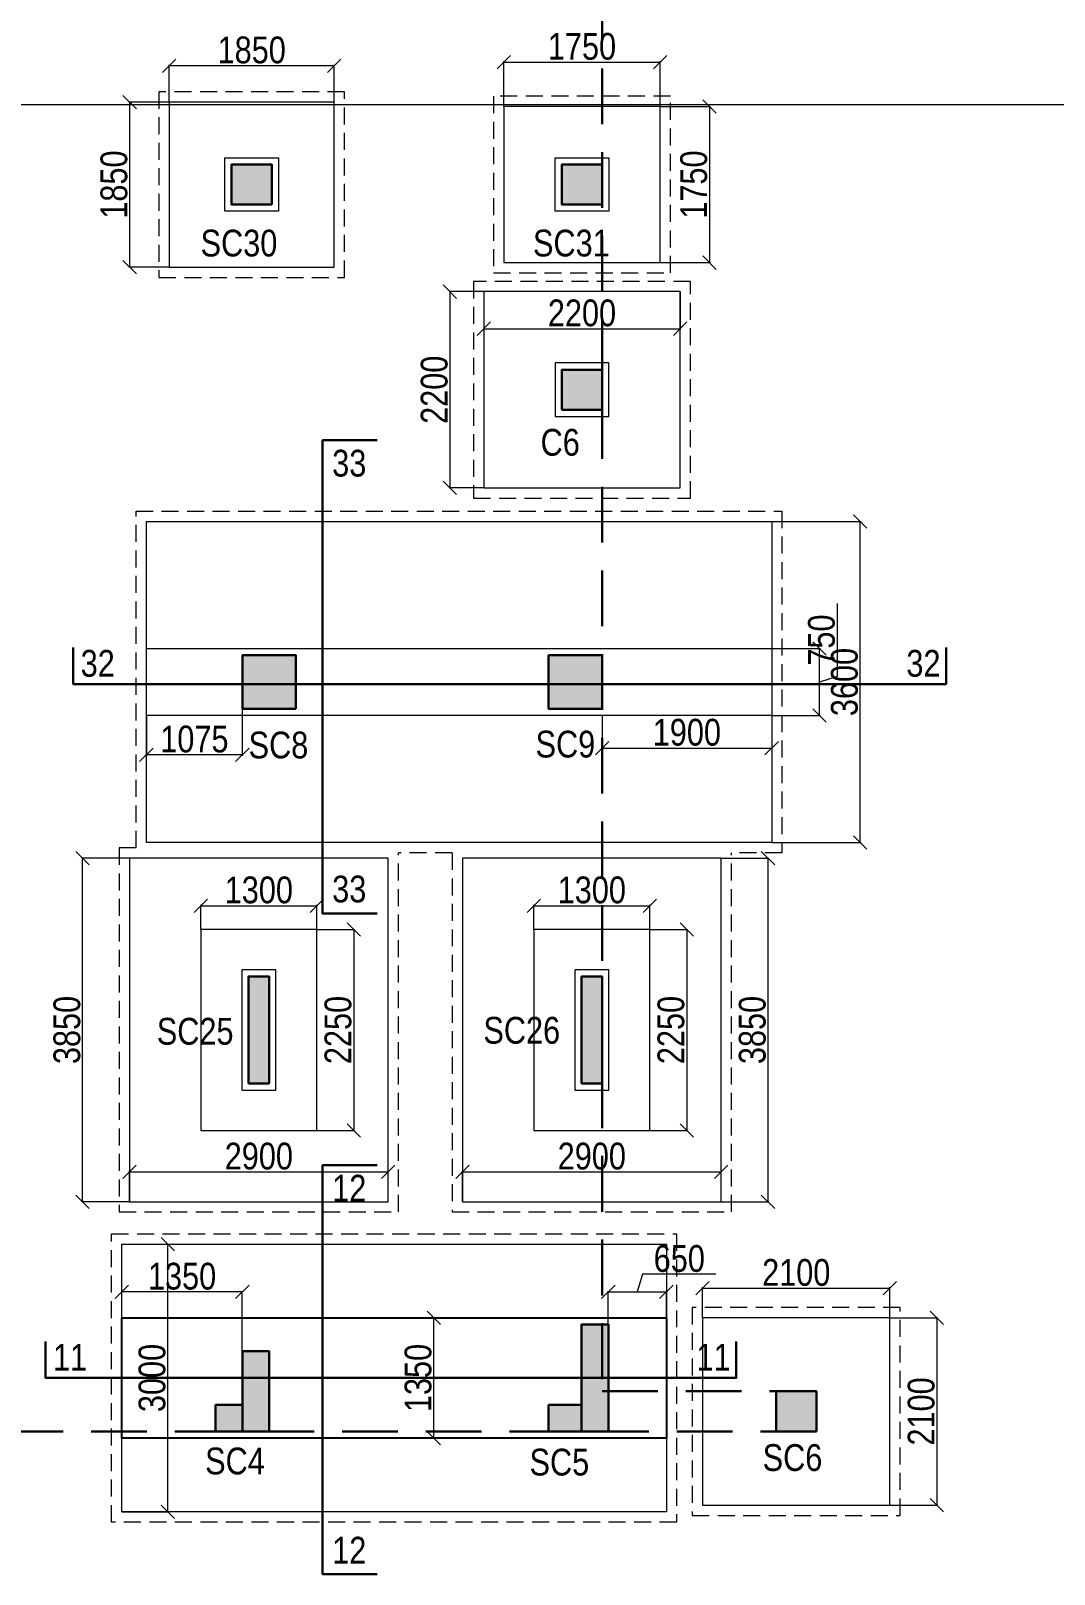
# Model space of a CAD drawing. Header units: millimetres. Extents: x 1112055 to 3390982, y -148532 to 766891.
# Drawn here: x 2887620 to 2899083, y 288919 to 306215 of the extents above; entities that cross this region are included whole.
import ezdxf

# ---------------------------------------------------------------- set-up
doc = ezdxf.new("R2010")
doc.units = ezdxf.units.MM
doc.header["$PDMODE"] = 35
doc.header["$PDSIZE"] = -25
doc.linetypes.add('DASHED2', pattern=[0.375, 0.25, -0.125])
doc.linetypes.add('Hidden', pattern=[9.525, 6.35, -3.175])
for name, color, linetype, lineweight in [('B COL. NO.', 3, 'Continuous', 20), ('B FINAL COLUMN', 1, 'Continuous', 30), ('B FOOTING', 49, 'Continuous', 20), ('B FOOTING DIM', 234, 'Continuous', 9), ('B P.C.C', 251, 'Continuous', 0)]:
    doc.layers.add(name, color=color, linetype=linetype, lineweight=lineweight)
doc.layers.add('B Pedestal', color=7, linetype='Continuous', lineweight=9, true_color=0x5c8948)
doc.layers.add('B-COL HT', color=7, linetype='Continuous', lineweight=0, true_color=0x4e4f45)
doc.styles.add('SWINC', font='swissc.ttf')
doc.dimstyles.new('BHOOMI', dxfattribs={"dimtxt": 230, "dimasz": 150, "dimexe": 10, "dimexo": 0, "dimgap": 25, "dimtad": 1, "dimdec": 0, "dimzin": 0, "dimdsep": 46, "dimtxsty": 'SWINC', "dimblk": 'OBLIQUE', "dimcen": 0.09, "dimclrd": 250, "dimclre": 250, "dimclrt": 256, "dimaunit": 1, "dimadec": 3, "dimazin": 0, "dimtfac": 1, "dimtdec": 0, "dimtofl": 0, "dimtmove": 1, "dimatfit": 3, "dimfxl": 100, "dimtolj": 1, "dimtzin": 0, "dimlwd": 9, "dimlwe": 5, "dimarcsym": 0})

# ---------------------------------------------------------------- blocks, each defined once
blk = doc.blocks.new('_Oblique')
at = {"color": 0, "linetype": 'ByBlock', "lineweight": -2}
blk.add_line((-0.5, -0.5), (0.5, 0.5), dxfattribs=at)
blk = doc.blocks.new('*D4883')
at = {"layer": 'B FOOTING DIM', "color": 250, "lineweight": 5, "ltscale": 0.5, "transparency": 16777216}
for p, q in [((2868419, 305388), (2914813, 305388)), ((2914803, 305388), (2914803, 304538)), ((2914345, 304538), (2914813, 304538))]:
    blk.add_line(p, q, dxfattribs=at)
at = {"layer": 'Defpoints', "color": 0, "transparency": 16777216}
for p in [(2868419, 305388), (2914345, 304538), (2914803, 304538)]:
    blk.add_point(p, dxfattribs=at)
at = {"layer": 'B FOOTING DIM', "color": 250, "lineweight": 5, "transparency": 16777216, "xscale": 150, "yscale": 150, "zscale": 150}
for p, rotation in [((2914803, 305388), 90), ((2914803, 304538), 270)]:
    blk.add_blockref('_Oblique', p, dxfattribs=dict(at, rotation=rotation))
at = {"layer": 'B FOOTING DIM', "transparency": 16777216, "insert": (2914628, 304963), "char_height": 300, "attachment_point": 5, "rotation": 90, "style": 'SWINC'}
blk.add_mtext('\\A1;850', dxfattribs=at)
blk = doc.blocks.new('*D4906')
at = {"layer": 'B FOOTING DIM', "color": 250, "lineweight": 5, "ltscale": 0.5, "transparency": 16777216}
for p, q in [((2892263, 291792), (2892124, 291792)), ((2892134, 290442), (2892134, 291792)), ((2892263, 290442), (2892124, 290442))]:
    blk.add_line(p, q, dxfattribs=at)
at = {"layer": 'Defpoints', "color": 0, "transparency": 16777216}
for p in [(2892134, 291792), (2892263, 291792), (2892263, 290442)]:
    blk.add_point(p, dxfattribs=at)
at = {"layer": 'B FOOTING DIM', "color": 250, "lineweight": 5, "transparency": 16777216, "xscale": 150, "yscale": 150, "zscale": 150}
for p, rotation in [((2892134, 291792), 90), ((2892134, 290442), 270)]:
    blk.add_blockref('_Oblique', p, dxfattribs=dict(at, rotation=rotation))
at = {"layer": 'B FOOTING DIM', "transparency": 16777216, "insert": (2891959, 291117), "char_height": 300, "attachment_point": 5, "rotation": 90, "style": 'SWINC'}
blk.add_mtext('\\A1;1350', dxfattribs=at)
blk = doc.blocks.new('*D4907')
at = {"layer": 'B FOOTING DIM', "color": 250, "lineweight": 5, "ltscale": 0.5, "transparency": 16777216}
for p, q in [((2888639, 292617), (2889164, 292617)), ((2889154, 289617), (2889154, 292617)), ((2888639, 289617), (2889164, 289617))]:
    blk.add_line(p, q, dxfattribs=at)
at = {"layer": 'Defpoints', "color": 0, "transparency": 16777216}
for p in [(2888639, 292617), (2889154, 292617), (2888639, 289617)]:
    blk.add_point(p, dxfattribs=at)
at = {"layer": 'B FOOTING DIM', "color": 250, "lineweight": 5, "transparency": 16777216, "xscale": 150, "yscale": 150, "zscale": 150}
for p, rotation in [((2889154, 292617), 90), ((2889154, 289617), 270)]:
    blk.add_blockref('_Oblique', p, dxfattribs=dict(at, rotation=rotation))
at = {"layer": 'B FOOTING DIM', "transparency": 16777216, "insert": (2888979, 291117), "char_height": 300, "attachment_point": 5, "rotation": 90, "style": 'SWINC'}
blk.add_mtext('\\A1;3000', dxfattribs=at)
blk = doc.blocks.new('*D4908')
at = {"layer": 'B FOOTING DIM', "color": 250, "lineweight": 5, "ltscale": 0.5, "transparency": 16777216}
for p, q in [((2888639, 291417), (2888639, 292091)), ((2889989, 292081), (2888639, 292081)), ((2889989, 291417), (2889989, 292091))]:
    blk.add_line(p, q, dxfattribs=at)
at = {"layer": 'Defpoints', "color": 0, "transparency": 16777216}
for p in [(2888639, 292081), (2888639, 291417), (2889989, 291417)]:
    blk.add_point(p, dxfattribs=at)
at = {"layer": 'B FOOTING DIM', "color": 250, "lineweight": 5, "transparency": 16777216, "xscale": 150, "yscale": 150, "zscale": 150, "rotation": 180}
blk.add_blockref('_Oblique', (2888639, 292081), dxfattribs=at)
at = {"layer": 'B FOOTING DIM', "color": 250, "lineweight": 5, "transparency": 16777216, "xscale": 150, "yscale": 150, "zscale": 150}
blk.add_blockref('_Oblique', (2889989, 292081), dxfattribs=at)
at = {"layer": 'B FOOTING DIM', "transparency": 16777216, "insert": (2889314, 292256), "char_height": 300, "attachment_point": 5, "style": 'SWINC'}
blk.add_mtext('\\A1;1350', dxfattribs=at)
blk = doc.blocks.new('*D4909')
at = {"layer": 'B FOOTING DIM', "color": 250, "lineweight": 5, "ltscale": 0.5, "transparency": 16777216}
for p, q in [((2894473, 292279), (2894414, 292081)), ((2895295, 292279), (2894473, 292279)), ((2894089, 291717), (2894089, 292091)), ((2894089, 292081), (2894739, 292081)), ((2894739, 291717), (2894739, 292091))]:
    blk.add_line(p, q, dxfattribs=at)
at = {"layer": 'Defpoints', "color": 0, "transparency": 16777216}
for p in [(2894739, 292081), (2894089, 291717), (2894739, 291717)]:
    blk.add_point(p, dxfattribs=at)
at = {"layer": 'B FOOTING DIM', "color": 250, "lineweight": 5, "transparency": 16777216, "xscale": 150, "yscale": 150, "zscale": 150, "rotation": 180}
blk.add_blockref('_Oblique', (2894089, 292081), dxfattribs=at)
at = {"layer": 'B FOOTING DIM', "color": 250, "lineweight": 5, "transparency": 16777216, "xscale": 150, "yscale": 150, "zscale": 150}
blk.add_blockref('_Oblique', (2894739, 292081), dxfattribs=at)
at = {"layer": 'B FOOTING DIM', "transparency": 16777216, "insert": (2894884, 292454), "char_height": 300, "attachment_point": 5, "style": 'SWINC'}
blk.add_mtext('\\A1;650', dxfattribs=at)
blk = doc.blocks.new('*D4910')
at = {"layer": 'B FOOTING DIM', "color": 250, "lineweight": 5, "ltscale": 0.5, "transparency": 16777216}
for p, q in [((2895144, 291792), (2895144, 292133)), ((2897244, 291792), (2897244, 292133)), ((2895144, 292123), (2897244, 292123))]:
    blk.add_line(p, q, dxfattribs=at)
at = {"layer": 'Defpoints', "color": 0, "transparency": 16777216}
for p in [(2897244, 292123), (2895144, 291792), (2897244, 291792)]:
    blk.add_point(p, dxfattribs=at)
at = {"layer": 'B FOOTING DIM', "color": 250, "lineweight": 5, "transparency": 16777216, "xscale": 150, "yscale": 150, "zscale": 150, "rotation": 180}
blk.add_blockref('_Oblique', (2895144, 292123), dxfattribs=at)
at = {"layer": 'B FOOTING DIM', "color": 250, "lineweight": 5, "transparency": 16777216, "xscale": 150, "yscale": 150, "zscale": 150}
blk.add_blockref('_Oblique', (2897244, 292123), dxfattribs=at)
at = {"layer": 'B FOOTING DIM', "transparency": 16777216, "insert": (2896194, 292298), "char_height": 300, "attachment_point": 5, "style": 'SWINC'}
blk.add_mtext('\\A1;2100', dxfattribs=at)
blk = doc.blocks.new('*D4911')
at = {"layer": 'B FOOTING DIM', "color": 250, "lineweight": 5, "ltscale": 0.5, "transparency": 16777216}
for p, q in [((2897244, 291792), (2897780, 291792)), ((2897770, 291792), (2897770, 289692)), ((2897244, 289692), (2897780, 289692))]:
    blk.add_line(p, q, dxfattribs=at)
at = {"layer": 'Defpoints', "color": 0, "transparency": 16777216}
for p in [(2897244, 291792), (2897244, 289692), (2897770, 289692)]:
    blk.add_point(p, dxfattribs=at)
at = {"layer": 'B FOOTING DIM', "color": 250, "lineweight": 5, "transparency": 16777216, "xscale": 150, "yscale": 150, "zscale": 150}
for p, rotation in [((2897770, 291792), 90), ((2897770, 289692), 270)]:
    blk.add_blockref('_Oblique', p, dxfattribs=dict(at, rotation=rotation))
at = {"layer": 'B FOOTING DIM', "transparency": 16777216, "insert": (2897595, 290742), "char_height": 300, "attachment_point": 5, "rotation": 90, "style": 'SWINC'}
blk.add_mtext('\\A1;2100', dxfattribs=at)
blk = doc.blocks.new('*D5206')
at = {"layer": 'B FOOTING DIM', "color": 250, "lineweight": 5, "ltscale": 0.5, "transparency": 16777216}
for p, q in [((2892694, 303292), (2892305, 303292)), ((2892315, 303292), (2892315, 301092)), ((2892694, 301092), (2892305, 301092))]:
    blk.add_line(p, q, dxfattribs=at)
at = {"layer": 'Defpoints', "color": 0, "transparency": 16777216}
for p in [(2892694, 303292), (2892315, 301092), (2892694, 301092)]:
    blk.add_point(p, dxfattribs=at)
at = {"layer": 'B FOOTING DIM', "color": 250, "lineweight": 5, "transparency": 16777216, "xscale": 150, "yscale": 150, "zscale": 150}
for p, rotation in [((2892315, 303292), 90), ((2892315, 301092), 270)]:
    blk.add_blockref('_Oblique', p, dxfattribs=dict(at, rotation=rotation))
at = {"layer": 'B FOOTING DIM', "transparency": 16777216, "insert": (2892140, 302192), "char_height": 300, "attachment_point": 5, "rotation": 90, "style": 'SWINC'}
blk.add_mtext('\\A1;2200', dxfattribs=at)
blk = doc.blocks.new('*D5207')
at = {"layer": 'B FOOTING DIM', "color": 250, "lineweight": 5, "ltscale": 0.5, "transparency": 16777216}
for p, q in [((2892694, 303292), (2892694, 302867)), ((2894894, 303292), (2894894, 302867)), ((2892694, 302877), (2894894, 302877))]:
    blk.add_line(p, q, dxfattribs=at)
at = {"layer": 'Defpoints', "color": 0, "transparency": 16777216}
for p in [(2892694, 303292), (2894894, 303292), (2894894, 302877)]:
    blk.add_point(p, dxfattribs=at)
at = {"layer": 'B FOOTING DIM', "color": 250, "lineweight": 5, "transparency": 16777216, "xscale": 150, "yscale": 150, "zscale": 150, "rotation": 180}
blk.add_blockref('_Oblique', (2892694, 302877), dxfattribs=at)
at = {"layer": 'B FOOTING DIM', "color": 250, "lineweight": 5, "transparency": 16777216, "xscale": 150, "yscale": 150, "zscale": 150}
blk.add_blockref('_Oblique', (2894894, 302877), dxfattribs=at)
at = {"layer": 'B FOOTING DIM', "transparency": 16777216, "insert": (2893794, 303052), "char_height": 300, "attachment_point": 5, "style": 'SWINC'}
blk.add_mtext('\\A1;2200', dxfattribs=at)
blk = doc.blocks.new('*D5219')
at = {"layer": 'B FOOTING DIM', "color": 250, "lineweight": 5, "ltscale": 0.5, "transparency": 16777216}
for p, q in [((2896653, 299798), (2896653, 298977)), ((2895919, 299292), (2896465, 299292)), ((2896455, 298542), (2896455, 299292)), ((2896653, 298977), (2896455, 298917)), ((2895919, 298542), (2896465, 298542))]:
    blk.add_line(p, q, dxfattribs=at)
at = {"layer": 'Defpoints', "color": 0, "transparency": 16777216}
for p in [(2895919, 299292), (2896455, 299292), (2895919, 298542)]:
    blk.add_point(p, dxfattribs=at)
at = {"layer": 'B FOOTING DIM', "color": 250, "lineweight": 5, "transparency": 16777216, "xscale": 150, "yscale": 150, "zscale": 150}
for p, rotation in [((2896455, 299292), 90), ((2896455, 298542), 270)]:
    blk.add_blockref('_Oblique', p, dxfattribs=dict(at, rotation=rotation))
at = {"layer": 'B FOOTING DIM', "transparency": 16777216, "insert": (2896478, 299387), "char_height": 300, "attachment_point": 5, "rotation": 90, "style": 'SWINC'}
blk.add_mtext('\\A1;750', dxfattribs=at)
blk = doc.blocks.new('*D5220')
at = {"layer": 'B FOOTING DIM', "color": 250, "lineweight": 5, "ltscale": 0.5, "transparency": 16777216}
for p, q in [((2895919, 300717), (2896920, 300717)), ((2896910, 297117), (2896910, 300717)), ((2895919, 297117), (2896920, 297117))]:
    blk.add_line(p, q, dxfattribs=at)
at = {"layer": 'Defpoints', "color": 0, "transparency": 16777216}
for p in [(2895919, 300717), (2896910, 300717), (2895919, 297117)]:
    blk.add_point(p, dxfattribs=at)
at = {"layer": 'B FOOTING DIM', "color": 250, "lineweight": 5, "transparency": 16777216, "xscale": 150, "yscale": 150, "zscale": 150}
for p, rotation in [((2896910, 300717), 90), ((2896910, 297117), 270)]:
    blk.add_blockref('_Oblique', p, dxfattribs=dict(at, rotation=rotation))
at = {"layer": 'B FOOTING DIM', "transparency": 16777216, "insert": (2896735, 298917), "char_height": 300, "attachment_point": 5, "rotation": 90, "style": 'SWINC'}
blk.add_mtext('\\A1;3600', dxfattribs=at)
blk = doc.blocks.new('*D5221')
at = {"layer": 'B FOOTING DIM', "color": 250, "lineweight": 5, "ltscale": 0.5, "transparency": 16777216}
for p, q in [((2894019, 298542), (2894019, 298167)), ((2895919, 298542), (2895919, 298167)), ((2894019, 298177), (2895919, 298177))]:
    blk.add_line(p, q, dxfattribs=at)
at = {"layer": 'Defpoints', "color": 0, "transparency": 16777216}
for p in [(2894019, 298542), (2895919, 298542), (2895919, 298177)]:
    blk.add_point(p, dxfattribs=at)
at = {"layer": 'B FOOTING DIM', "color": 250, "lineweight": 5, "transparency": 16777216, "xscale": 150, "yscale": 150, "zscale": 150, "rotation": 180}
blk.add_blockref('_Oblique', (2894019, 298177), dxfattribs=at)
at = {"layer": 'B FOOTING DIM', "color": 250, "lineweight": 5, "transparency": 16777216, "xscale": 150, "yscale": 150, "zscale": 150}
blk.add_blockref('_Oblique', (2895919, 298177), dxfattribs=at)
at = {"layer": 'B FOOTING DIM', "transparency": 16777216, "insert": (2894969, 298352), "char_height": 300, "attachment_point": 5, "style": 'SWINC'}
blk.add_mtext('\\A1;1900', dxfattribs=at)
blk = doc.blocks.new('*D5222')
at = {"layer": 'B FOOTING DIM', "color": 250, "lineweight": 5, "ltscale": 0.5, "transparency": 16777216}
for p, q in [((2888914, 298542), (2888914, 298091)), ((2889989, 298617), (2889989, 298091)), ((2889989, 298101), (2888914, 298101))]:
    blk.add_line(p, q, dxfattribs=at)
at = {"layer": 'Defpoints', "color": 0, "transparency": 16777216}
for p in [(2888914, 298542), (2889989, 298617), (2888914, 298101)]:
    blk.add_point(p, dxfattribs=at)
at = {"layer": 'B FOOTING DIM', "color": 250, "lineweight": 5, "transparency": 16777216, "xscale": 150, "yscale": 150, "zscale": 150, "rotation": 180}
blk.add_blockref('_Oblique', (2888914, 298101), dxfattribs=at)
at = {"layer": 'B FOOTING DIM', "color": 250, "lineweight": 5, "transparency": 16777216, "xscale": 150, "yscale": 150, "zscale": 150}
blk.add_blockref('_Oblique', (2889989, 298101), dxfattribs=at)
at = {"layer": 'B FOOTING DIM', "transparency": 16777216, "insert": (2889452, 298276), "char_height": 300, "attachment_point": 5, "style": 'SWINC'}
blk.add_mtext('\\A1;1075', dxfattribs=at)
blk = doc.blocks.new('*D4715')
at = {"layer": 'B FOOTING DIM', "color": 250, "lineweight": 5, "ltscale": 0.5, "transparency": 16777216}
for p, q in [((2888724, 296942), (2888190, 296942)), ((2888200, 293092), (2888200, 296942)), ((2888724, 293092), (2888190, 293092))]:
    blk.add_line(p, q, dxfattribs=at)
at = {"layer": 'Defpoints', "color": 0, "transparency": 16777216}
for p in [(2888200, 296942), (2888724, 296942), (2888724, 293092)]:
    blk.add_point(p, dxfattribs=at)
at = {"layer": 'B FOOTING DIM', "color": 250, "lineweight": 5, "transparency": 16777216, "xscale": 150, "yscale": 150, "zscale": 150}
for p, rotation in [((2888200, 296942), 90), ((2888200, 293092), 270)]:
    blk.add_blockref('_Oblique', p, dxfattribs=dict(at, rotation=rotation))
at = {"layer": 'B FOOTING DIM', "transparency": 16777216, "insert": (2888025, 295017), "char_height": 300, "attachment_point": 5, "rotation": 90, "style": 'SWINC'}
blk.add_mtext('\\A1;3850', dxfattribs=at)
blk = doc.blocks.new('*D4716')
at = {"layer": 'B FOOTING DIM', "color": 250, "lineweight": 5, "ltscale": 0.5, "transparency": 16777216}
for p, q in [((2888724, 293092), (2888724, 293437)), ((2888724, 293427), (2891624, 293427)), ((2891624, 293092), (2891624, 293437))]:
    blk.add_line(p, q, dxfattribs=at)
at = {"layer": 'Defpoints', "color": 0, "transparency": 16777216}
for p in [(2891624, 293427), (2888724, 293092), (2891624, 293092)]:
    blk.add_point(p, dxfattribs=at)
at = {"layer": 'B FOOTING DIM', "color": 250, "lineweight": 5, "transparency": 16777216, "xscale": 150, "yscale": 150, "zscale": 150, "rotation": 180}
blk.add_blockref('_Oblique', (2888724, 293427), dxfattribs=at)
at = {"layer": 'B FOOTING DIM', "color": 250, "lineweight": 5, "transparency": 16777216, "xscale": 150, "yscale": 150, "zscale": 150}
blk.add_blockref('_Oblique', (2891624, 293427), dxfattribs=at)
at = {"layer": 'B FOOTING DIM', "transparency": 16777216, "insert": (2890174, 293602), "char_height": 300, "attachment_point": 5, "style": 'SWINC'}
blk.add_mtext('\\A1;2900', dxfattribs=at)
blk = doc.blocks.new('*D4717')
at = {"layer": 'B FOOTING DIM', "color": 250, "lineweight": 5, "ltscale": 0.5, "transparency": 16777216}
for p, q in [((2895354, 296942), (2895888, 296942)), ((2895878, 293092), (2895878, 296942)), ((2895354, 293092), (2895888, 293092))]:
    blk.add_line(p, q, dxfattribs=at)
at = {"layer": 'Defpoints', "color": 0, "transparency": 16777216}
for p in [(2895354, 296942), (2895878, 296942), (2895354, 293092)]:
    blk.add_point(p, dxfattribs=at)
at = {"layer": 'B FOOTING DIM', "color": 250, "lineweight": 5, "transparency": 16777216, "xscale": 150, "yscale": 150, "zscale": 150}
for p, rotation in [((2895878, 296942), 90), ((2895878, 293092), 270)]:
    blk.add_blockref('_Oblique', p, dxfattribs=dict(at, rotation=rotation))
at = {"layer": 'B FOOTING DIM', "transparency": 16777216, "insert": (2895703, 295017), "char_height": 300, "attachment_point": 5, "rotation": 90, "style": 'SWINC'}
blk.add_mtext('\\A1;3850', dxfattribs=at)
blk = doc.blocks.new('*D4718')
at = {"layer": 'B FOOTING DIM', "color": 250, "lineweight": 5, "ltscale": 0.5, "transparency": 16777216}
for p, q in [((2892454, 293092), (2892454, 293437)), ((2892454, 293427), (2895354, 293427)), ((2895354, 293092), (2895354, 293437))]:
    blk.add_line(p, q, dxfattribs=at)
at = {"layer": 'Defpoints', "color": 0, "transparency": 16777216}
for p in [(2895354, 293427), (2892454, 293092), (2895354, 293092)]:
    blk.add_point(p, dxfattribs=at)
at = {"layer": 'B FOOTING DIM', "color": 250, "lineweight": 5, "transparency": 16777216, "xscale": 150, "yscale": 150, "zscale": 150, "rotation": 180}
blk.add_blockref('_Oblique', (2892454, 293427), dxfattribs=at)
at = {"layer": 'B FOOTING DIM', "color": 250, "lineweight": 5, "transparency": 16777216, "xscale": 150, "yscale": 150, "zscale": 150}
blk.add_blockref('_Oblique', (2895354, 293427), dxfattribs=at)
at = {"layer": 'B FOOTING DIM', "transparency": 16777216, "insert": (2893904, 293602), "char_height": 300, "attachment_point": 5, "style": 'SWINC'}
blk.add_mtext('\\A1;2900', dxfattribs=at)
blk = doc.blocks.new('*D4721')
at = {"layer": 'B FOOTING DIM', "color": 250, "lineweight": 5, "ltscale": 0.5, "transparency": 16777216}
for p, q in [((2889169, 305417), (2889169, 305834)), ((2891019, 305824), (2889169, 305824)), ((2891019, 305417), (2891019, 305834))]:
    blk.add_line(p, q, dxfattribs=at)
at = {"layer": 'Defpoints', "color": 0, "transparency": 16777216}
for p in [(2889169, 305824), (2889169, 305417), (2891019, 305417)]:
    blk.add_point(p, dxfattribs=at)
at = {"layer": 'B FOOTING DIM', "color": 250, "lineweight": 5, "transparency": 16777216, "xscale": 150, "yscale": 150, "zscale": 150, "rotation": 180}
blk.add_blockref('_Oblique', (2889169, 305824), dxfattribs=at)
at = {"layer": 'B FOOTING DIM', "color": 250, "lineweight": 5, "transparency": 16777216, "xscale": 150, "yscale": 150, "zscale": 150}
blk.add_blockref('_Oblique', (2891019, 305824), dxfattribs=at)
at = {"layer": 'B FOOTING DIM', "transparency": 16777216, "insert": (2890094, 305999), "char_height": 300, "attachment_point": 5, "style": 'SWINC'}
blk.add_mtext('\\A1;1850', dxfattribs=at)
blk = doc.blocks.new('*D4722')
at = {"layer": 'B FOOTING DIM', "color": 250, "lineweight": 5, "ltscale": 0.5, "transparency": 16777216}
for p, q in [((2889169, 305417), (2888717, 305417)), ((2888727, 305417), (2888727, 303567)), ((2889169, 303567), (2888717, 303567))]:
    blk.add_line(p, q, dxfattribs=at)
at = {"layer": 'Defpoints', "color": 0, "transparency": 16777216}
for p in [(2889169, 305417), (2888727, 303567), (2889169, 303567)]:
    blk.add_point(p, dxfattribs=at)
at = {"layer": 'B FOOTING DIM', "color": 250, "lineweight": 5, "transparency": 16777216, "xscale": 150, "yscale": 150, "zscale": 150}
for p, rotation in [((2888727, 305417), 90), ((2888727, 303567), 270)]:
    blk.add_blockref('_Oblique', p, dxfattribs=dict(at, rotation=rotation))
at = {"layer": 'B FOOTING DIM', "transparency": 16777216, "insert": (2888552, 304492), "char_height": 300, "attachment_point": 5, "rotation": 90, "style": 'SWINC'}
blk.add_mtext('\\A1;1850', dxfattribs=at)
blk = doc.blocks.new('*D4731')
at = {"layer": 'B FOOTING DIM', "color": 250, "lineweight": 5, "ltscale": 0.5, "transparency": 16777216}
for p, q in [((2892919, 305367), (2892919, 305874)), ((2892919, 305864), (2894669, 305864)), ((2894669, 305367), (2894669, 305874))]:
    blk.add_line(p, q, dxfattribs=at)
at = {"layer": 'Defpoints', "color": 0, "transparency": 16777216}
for p in [(2894669, 305864), (2892919, 305367), (2894669, 305367)]:
    blk.add_point(p, dxfattribs=at)
at = {"layer": 'B FOOTING DIM', "color": 250, "lineweight": 5, "transparency": 16777216, "xscale": 150, "yscale": 150, "zscale": 150, "rotation": 180}
blk.add_blockref('_Oblique', (2892919, 305864), dxfattribs=at)
at = {"layer": 'B FOOTING DIM', "color": 250, "lineweight": 5, "transparency": 16777216, "xscale": 150, "yscale": 150, "zscale": 150}
blk.add_blockref('_Oblique', (2894669, 305864), dxfattribs=at)
at = {"layer": 'B FOOTING DIM', "transparency": 16777216, "insert": (2893794, 306039), "char_height": 300, "attachment_point": 5, "style": 'SWINC'}
blk.add_mtext('\\A1;1750', dxfattribs=at)
blk = doc.blocks.new('*D4732')
at = {"layer": 'B FOOTING DIM', "color": 250, "lineweight": 5, "ltscale": 0.5, "transparency": 16777216}
for p, q in [((2894669, 305367), (2895232, 305367)), ((2895222, 305367), (2895222, 303617)), ((2894669, 303617), (2895232, 303617))]:
    blk.add_line(p, q, dxfattribs=at)
at = {"layer": 'Defpoints', "color": 0, "transparency": 16777216}
for p in [(2894669, 305367), (2894669, 303617), (2895222, 303617)]:
    blk.add_point(p, dxfattribs=at)
at = {"layer": 'B FOOTING DIM', "color": 250, "lineweight": 5, "transparency": 16777216, "xscale": 150, "yscale": 150, "zscale": 150}
for p, rotation in [((2895222, 305367), 90), ((2895222, 303617), 270)]:
    blk.add_blockref('_Oblique', p, dxfattribs=dict(at, rotation=rotation))
at = {"layer": 'B FOOTING DIM', "transparency": 16777216, "insert": (2895047, 304492), "char_height": 300, "attachment_point": 5, "rotation": 90, "style": 'SWINC'}
blk.add_mtext('\\A1;1750', dxfattribs=at)
blk = doc.blocks.new('*D4737')
at = {"layer": 'B FOOTING DIM', "color": 250, "lineweight": 5, "ltscale": 0.5, "transparency": 16777216}
for p, q in [((2889524, 296142), (2889524, 296420)), ((2889524, 296410), (2890824, 296410)), ((2890824, 296142), (2890824, 296420))]:
    blk.add_line(p, q, dxfattribs=at)
at = {"layer": 'Defpoints', "color": 0, "transparency": 16777216}
for p in [(2890824, 296410), (2889524, 296142), (2890824, 296142)]:
    blk.add_point(p, dxfattribs=at)
at = {"layer": 'B FOOTING DIM', "color": 250, "lineweight": 5, "transparency": 16777216, "xscale": 150, "yscale": 150, "zscale": 150, "rotation": 180}
blk.add_blockref('_Oblique', (2889524, 296410), dxfattribs=at)
at = {"layer": 'B FOOTING DIM', "color": 250, "lineweight": 5, "transparency": 16777216, "xscale": 150, "yscale": 150, "zscale": 150}
blk.add_blockref('_Oblique', (2890824, 296410), dxfattribs=at)
at = {"layer": 'B FOOTING DIM', "transparency": 16777216, "insert": (2890174, 296585), "char_height": 300, "attachment_point": 5, "style": 'SWINC'}
blk.add_mtext('\\A1;1300', dxfattribs=at)
blk = doc.blocks.new('*D4738')
at = {"layer": 'B FOOTING DIM', "color": 250, "lineweight": 5, "ltscale": 0.5, "transparency": 16777216}
for p, q in [((2890824, 296142), (2891247, 296142)), ((2891237, 296142), (2891237, 293892)), ((2890824, 293892), (2891247, 293892))]:
    blk.add_line(p, q, dxfattribs=at)
at = {"layer": 'Defpoints', "color": 0, "transparency": 16777216}
for p in [(2890824, 296142), (2890824, 293892), (2891237, 293892)]:
    blk.add_point(p, dxfattribs=at)
at = {"layer": 'B FOOTING DIM', "color": 250, "lineweight": 5, "transparency": 16777216, "xscale": 150, "yscale": 150, "zscale": 150}
for p, rotation in [((2891237, 296142), 90), ((2891237, 293892), 270)]:
    blk.add_blockref('_Oblique', p, dxfattribs=dict(at, rotation=rotation))
at = {"layer": 'B FOOTING DIM', "transparency": 16777216, "insert": (2891062, 295017), "char_height": 300, "attachment_point": 5, "rotation": 90, "style": 'SWINC'}
blk.add_mtext('\\A1;2250', dxfattribs=at)
blk = doc.blocks.new('*D4739')
at = {"layer": 'B FOOTING DIM', "color": 250, "lineweight": 5, "ltscale": 0.5, "transparency": 16777216}
for p, q in [((2893254, 296142), (2893254, 296420)), ((2893254, 296410), (2894554, 296410)), ((2894554, 296142), (2894554, 296420))]:
    blk.add_line(p, q, dxfattribs=at)
at = {"layer": 'Defpoints', "color": 0, "transparency": 16777216}
for p in [(2894554, 296410), (2893254, 296142), (2894554, 296142)]:
    blk.add_point(p, dxfattribs=at)
at = {"layer": 'B FOOTING DIM', "color": 250, "lineweight": 5, "transparency": 16777216, "xscale": 150, "yscale": 150, "zscale": 150, "rotation": 180}
blk.add_blockref('_Oblique', (2893254, 296410), dxfattribs=at)
at = {"layer": 'B FOOTING DIM', "color": 250, "lineweight": 5, "transparency": 16777216, "xscale": 150, "yscale": 150, "zscale": 150}
blk.add_blockref('_Oblique', (2894554, 296410), dxfattribs=at)
at = {"layer": 'B FOOTING DIM', "transparency": 16777216, "insert": (2893904, 296585), "char_height": 300, "attachment_point": 5, "style": 'SWINC'}
blk.add_mtext('\\A1;1300', dxfattribs=at)
blk = doc.blocks.new('*D4740')
at = {"layer": 'B FOOTING DIM', "color": 250, "lineweight": 5, "ltscale": 0.5, "transparency": 16777216}
for p, q in [((2894554, 296142), (2894977, 296142)), ((2894967, 296142), (2894967, 293892)), ((2894554, 293892), (2894977, 293892))]:
    blk.add_line(p, q, dxfattribs=at)
at = {"layer": 'Defpoints', "color": 0, "transparency": 16777216}
for p in [(2894554, 296142), (2894554, 293892), (2894967, 293892)]:
    blk.add_point(p, dxfattribs=at)
at = {"layer": 'B FOOTING DIM', "color": 250, "lineweight": 5, "transparency": 16777216, "xscale": 150, "yscale": 150, "zscale": 150}
for p, rotation in [((2894967, 296142), 90), ((2894967, 293892), 270)]:
    blk.add_blockref('_Oblique', p, dxfattribs=dict(at, rotation=rotation))
at = {"layer": 'B FOOTING DIM', "transparency": 16777216, "insert": (2894792, 295017), "char_height": 300, "attachment_point": 5, "rotation": 90, "style": 'SWINC'}
blk.add_mtext('\\A1;2250', dxfattribs=at)

msp = doc.modelspace()

# ---------------------------------------------------------------- hatches: boundary and pattern name
at = {"layer": 'B-COL HT', "lineweight": 0}
h = msp.add_hatch(color=250, dxfattribs=at)
h.dxf.hatch_style = 1
h.paths.add_polyline_path([(2889869.2, 304267.4), (2889869.2, 304717.4), (2890319.2, 304717.4), (2890319.2, 304267.4)])
h = msp.add_hatch(color=250, dxfattribs=at)
h.dxf.hatch_style = 1
h.paths.add_polyline_path([(2893569.2, 304267.4), (2893569.2, 304717.4), (2894019.2, 304717.4), (2894019.2, 304267.4)])
h = msp.add_hatch(color=250, dxfattribs=at)
h.dxf.hatch_style = 1
h.paths.add_polyline_path([(2893569.2, 301967.4), (2894019.2, 301967.4), (2894019.2, 302417.4), (2893569.2, 302417.4)])
h = msp.add_hatch(color=250, dxfattribs=at)
h.dxf.hatch_style = 1
h.paths.add_polyline_path([(2890589.2, 298617.4), (2889989.2, 298617.4), (2889989.2, 299217.4), (2890589.2, 299217.4)])
h = msp.add_hatch(color=250, dxfattribs=at)
h.dxf.hatch_style = 1
h.paths.add_polyline_path([(2894019.2, 298617.4), (2893419.2, 298617.4), (2893419.2, 299217.4), (2894019.2, 299217.4)])
at = {"layer": 'B-COL HT'}
h = msp.add_hatch(color=250, dxfattribs=at)
h.dxf.hatch_style = 1
h.paths.add_polyline_path([(2890059.2, 294417.4), (2890059.2, 295617.4), (2890289.2, 295617.4), (2890289.2, 294417.4)])
h = msp.add_hatch(color=250, dxfattribs=at)
h.dxf.hatch_style = 1
h.paths.add_polyline_path([(2893789.2, 294417.4), (2893789.2, 295617.4), (2894019.2, 295617.4), (2894019.2, 294417.4)])
at = {"layer": 'B-COL HT', "lineweight": 0}
h = msp.add_hatch(color=250, dxfattribs=at)
h.dxf.hatch_style = 1
h.paths.add_polyline_path([(2894089.2, 290517.4), (2893789.2, 290517.4), (2893789.2, 291717.4), (2894089.2, 291717.4)])
h = msp.add_hatch(color=250, dxfattribs=at)
h.dxf.hatch_style = 1
h.paths.add_polyline_path([(2890289.2, 290517.4), (2889989.2, 290517.4), (2889989.2, 291417.4), (2890289.2, 291417.4)])
h = msp.add_hatch(color=250, dxfattribs=at)
h.dxf.hatch_style = 1
h.paths.add_polyline_path([(2896419.2, 290517.4), (2895969.2, 290517.4), (2895969.2, 290967.4), (2896419.2, 290967.4)])
at = {"layer": 'B-COL HT'}
h = msp.add_hatch(color=250, dxfattribs=at)
h.dxf.hatch_style = 1
h.paths.add_polyline_path([(2889689.2, 290817.4), (2889989.2, 290817.4), (2889989.2, 290517.4), (2889689.2, 290517.4)])
h = msp.add_hatch(color=250, dxfattribs=at)
h.dxf.hatch_style = 1
h.paths.add_polyline_path([(2893419.2, 290817.4), (2893789.2, 290817.4), (2893789.2, 290517.4), (2893419.2, 290517.4)])

# ---------------------------------------------------------------- linework, layer by layer
at = {"color": 16, "linetype": 'DASHED2', "lineweight": 30, "ltscale": 2500}
msp.add_lwpolyline([(2868419.2, 318917.4), (2894019.2, 318917.4), (2894019.2, 290967.4), (2896419.2, 290967.4), (2896419.2, 290517.4), (2868419.2, 290517.4), (2868419.2, 318917.4)], dxfattribs=at)
at = {"color": 6, "lineweight": 30}
for points in [[(2891498.2, 301626.3), (2890887.2, 301626.3), (2890887.2, 296322.3), (2891498.2, 296322.3)], [(2888095.7, 299303.8), (2888095.7, 298894.5), (2897872, 298894.5), (2897872, 299303.8)], [(2891498.2, 293500.6), (2890887.2, 293500.6), (2890887.2, 288918.6), (2891498.2, 288918.6)], [(2887785.5, 291526.7), (2887785.5, 291117.4), (2895521.2, 291117.4), (2895521.2, 291526.7)]]:
    msp.add_lwpolyline(points, dxfattribs=at)
at = {"color": 1}
msp.add_lwpolyline([(2888639.2, 291792.4), (2894739.2, 291792.4), (2894739.2, 290442.4), (2888639.2, 290442.4)], close=True, dxfattribs=at)
at = {"layer": 'B FINAL COLUMN', "color": 11, "lineweight": 30}
for points in [[(2890319.2, 304267.4), (2889869.2, 304267.4), (2889869.2, 304717.4), (2890319.2, 304717.4)], [(2890059.2, 294417.4), (2890289.2, 294417.4), (2890289.2, 295617.4), (2890059.2, 295617.4)], [(2893789.2, 294417.4), (2894019.2, 294417.4), (2894019.2, 295617.4), (2893789.2, 295617.4)]]:
    msp.add_lwpolyline(points, close=True, dxfattribs=at)
at = {"layer": 'B FINAL COLUMN', "color": 5, "lineweight": 30}
for points in [[(2894019.2, 304267.4), (2893569.2, 304267.4), (2893569.2, 304717.4), (2894019.2, 304717.4)], [(2893569.2, 301967.4), (2894019.2, 301967.4), (2894019.2, 302417.4), (2893569.2, 302417.4)]]:
    msp.add_lwpolyline(points, close=True, dxfattribs=at)
at = {"layer": 'B FINAL COLUMN', "color": 1, "lineweight": 30}
for points in [[(2890589.2, 298617.4), (2889989.2, 298617.4), (2889989.2, 299217.4), (2890589.2, 299217.4)], [(2894019.2, 298617.4), (2893419.2, 298617.4), (2893419.2, 299217.4), (2894019.2, 299217.4)], [(2894089.2, 290517.4), (2893789.2, 290517.4), (2893789.2, 291717.4), (2894089.2, 291717.4)], [(2890289.2, 290517.4), (2889989.2, 290517.4), (2889989.2, 291417.4), (2890289.2, 291417.4)], [(2896419.2, 290517.4), (2895969.2, 290517.4), (2895969.2, 290967.4), (2896419.2, 290967.4)], [(2889689.2, 290817.4), (2889989.2, 290817.4), (2889989.2, 290517.4), (2889689.2, 290517.4)], [(2893419.2, 290817.4), (2893789.2, 290817.4), (2893789.2, 290517.4), (2893419.2, 290517.4)]]:
    msp.add_lwpolyline(points, close=True, dxfattribs=at)
at = {"layer": 'B FOOTING'}
for points in [[(2889169.2, 303567.4), (2891019.2, 303567.4), (2891019.2, 305417.4), (2889169.2, 305417.4)], [(2892919.2, 303617.4), (2894669.2, 303617.4), (2894669.2, 305367.4), (2892919.2, 305367.4)], [(2892694.2, 301092.4), (2894894.2, 301092.4), (2894894.2, 303292.4), (2892694.2, 303292.4)], [(2888914.2, 300717.4), (2895919.2, 300717.4), (2895919.2, 297117.4), (2888914.2, 297117.4)], [(2888724.2, 293092.4), (2891624.2, 293092.4), (2891624.2, 296942.4), (2888724.2, 296942.4)], [(2892454.2, 293092.4), (2895354.2, 293092.4), (2895354.2, 296942.4), (2892454.2, 296942.4)], [(2889524.2, 293892.4), (2890824.2, 293892.4), (2890824.2, 296142.4), (2889524.2, 296142.4)], [(2893254.2, 293892.4), (2894554.2, 293892.4), (2894554.2, 296142.4), (2893254.2, 296142.4)], [(2888639.2, 292617.4), (2894739.2, 292617.4), (2894739.2, 289617.4), (2888639.2, 289617.4)], [(2895144.2, 289692.4), (2897244.2, 289692.4), (2897244.2, 291792.4), (2895144.2, 291792.4)]]:
    msp.add_lwpolyline(points, close=True, dxfattribs=at)
at = {"layer": 'B P.C.C', "color": 250, "linetype": 'Hidden', "lineweight": 0, "ltscale": 30}
for points in [[(2889054.2, 303452.4), (2891134.2, 303452.4), (2891134.2, 305532.4), (2889054.2, 305532.4)], [(2892804.2, 303502.4), (2894784.2, 303502.4), (2894784.2, 305482.4), (2892804.2, 305482.4)], [(2892579.2, 300977.4), (2895009.2, 300977.4), (2895009.2, 303407.4), (2892579.2, 303407.4)], [(2888524.2, 292732.4), (2894854.2, 292732.4), (2894854.2, 289502.4), (2888524.2, 289502.4)], [(2895029.2, 289577.4), (2897359.2, 289577.4), (2897359.2, 291907.4), (2895029.2, 291907.4)]]:
    msp.add_lwpolyline(points, close=True, dxfattribs=at)
for points in [[(2888799.2, 297057.4), (2888799.2, 300832.4), (2896034.2, 300832.4), (2896034.2, 297002.4), (2895469.2, 297002.4)], [(2888799.2, 297057.4), (2888609.2, 297057.4), (2888609.2, 292977.4), (2891739.2, 292977.4), (2891739.2, 297002.4)], [(2892339.2, 297002.4), (2891739.2, 297002.4)], [(2892339.2, 297002.4), (2892339.2, 292977.4), (2895469.2, 292977.4), (2895469.2, 297002.4)]]:
    msp.add_lwpolyline(points, dxfattribs=at)
at = {"layer": 'B Pedestal', "color": 87, "lineweight": 9}
for points in [[(2890394.2, 304192.4), (2889794.2, 304192.4), (2889794.2, 304792.4), (2890394.2, 304792.4)], [(2894094.2, 304192.4), (2893494.2, 304192.4), (2893494.2, 304792.4), (2894094.2, 304792.4)], [(2893494.2, 301892.4), (2894094.2, 301892.4), (2894094.2, 302492.4), (2893494.2, 302492.4)], [(2895919.2, 298542.4), (2888914.2, 298542.4), (2888914.2, 299292.4), (2895919.2, 299292.4)], [(2889984.2, 294342.4), (2890364.2, 294342.4), (2890364.2, 295692.4), (2889984.2, 295692.4)], [(2893714.2, 294342.4), (2894094.2, 294342.4), (2894094.2, 295692.4), (2893714.2, 295692.4)], [(2888639.2, 291792.4), (2894739.2, 291792.4), (2894739.2, 290442.4), (2888639.2, 290442.4)]]:
    msp.add_lwpolyline(points, close=True, dxfattribs=at)

# ---------------------------------------------------------------- texts
at = {"color": 6, "lineweight": 30, "style": 'SWINC'}
for s, p in [('33', (2890995.7, 301219.6)), ('32', (2888178.1, 298976.6)), ('32', (2897427.8, 298976.6)), ('33', (2890995.7, 296447.4)), ('12', (2890995.7, 293094)), ('11', (2887867.9, 291199.5)), ('11', (2895077, 291199.5)), ('12', (2890995.7, 289037))]:
    msp.add_text(s, height=300, dxfattribs=at).set_placement(p)
at = {"layer": 'B COL. NO.', "style": 'SWINC'}
for s, p in [('SC30', (2889521.7, 303686.3)), ('SC31', (2893245.4, 303686.3)), ('C6', (2893330.4, 301453.4)), ('SC8', (2890059.6, 298061.4)), ('SC9', (2893274.1, 298071.2)), ('SC25', (2889031, 294852.8)), ('SC26', (2892689.7, 294863.9)), ('SC4', (2889572.7, 290037)), ('SC5', (2893206.7, 290024.3)), ('SC6', (2895818.1, 290075))]:
    msp.add_text(s, height=300, dxfattribs=at).set_placement(p)

# ---------------------------------------------------------------- dimensions: what is measured, and where the dimension line sits
at = {"layer": 'B FOOTING DIM', "color": 250, "ltscale": 0.5}
for base, p1, p2, picture, middle in [((2889169.2, 305824.3), (2891019.2, 305417.4), (2889169.2, 305417.4), '*D4721', (2890094.2, 305999.3)), ((2894669.2, 305863.8), (2892919.2, 305367.4), (2894669.2, 305367.4), '*D4731', (2893794.2, 306038.8)), ((2894894.2, 302876.7), (2892694.2, 303292.4), (2894894.2, 303292.4), '*D5207', (2893794.2, 303051.7)), ((2888914.2, 298101.5), (2889989.2, 298617.4), (2888914.2, 298542.4), '*D5222', (2889451.7, 298276.5)), ((2895919.2, 298176.9), (2894019.2, 298542.4), (2895919.2, 298542.4), '*D5221', (2894969.2, 298351.9)), ((2890824.2, 296409.8), (2889524.2, 296142.4), (2890824.2, 296142.4), '*D4737', (2890174.2, 296584.8)), ((2894554.2, 296409.8), (2893254.2, 296142.4), (2894554.2, 296142.4), '*D4739', (2893904.2, 296584.8)), ((2891624.2, 293427), (2888724.2, 293092.4), (2891624.2, 293092.4), '*D4716', (2890174.2, 293602)), ((2895354.2, 293427), (2892454.2, 293092.4), (2895354.2, 293092.4), '*D4718', (2893904.2, 293602)), ((2894739.2, 292081.5), (2894089.2, 291717.4), (2894739.2, 291717.4), '*D4909', (2894498.4, 292454)), ((2897244.2, 292123.4), (2895144.2, 291792.4), (2897244.2, 291792.4), '*D4910', (2896194.2, 292298.4)), ((2888639.2, 292081.5), (2889989.2, 291417.4), (2888639.2, 291417.4), '*D4908', (2889314.2, 292256.5))]:
    dim = msp.add_linear_dim(base=base, p1=p1, p2=p2, dimstyle='BHOOMI', override={"dimtxt": 300, "dimlwd": 5}, dxfattribs=at)
    dim.commit()
    dim.dimension.update_dxf_attribs({"geometry": picture, "text_midpoint": middle})
for base, p1, p2, picture, middle in [((2914803, 304537.9), (2868419.2, 305387.9), (2914345.5, 304537.9), '*D4883', (2914628, 304962.9)), ((2888726.7, 303567.4), (2889169.2, 305417.4), (2889169.2, 303567.4), '*D4722', (2888551.7, 304492.4)), ((2895222.4, 303617.4), (2894669.2, 305367.4), (2894669.2, 303617.4), '*D4732', (2895047.4, 304492.4)), ((2892314.8, 301092.4), (2892694.2, 303292.4), (2892694.2, 301092.4), '*D5206', (2892139.8, 302192.4)), ((2896909.7, 300717.4), (2895919.2, 297117.4), (2895919.2, 300717.4), '*D5220', (2896734.7, 298917.4)), ((2896455.4, 299292.4), (2895919.2, 298542.4), (2895919.2, 299292.4), '*D5219', (2896477.9, 299001.7)), ((2888199.9, 296942.4), (2888724.2, 293092.4), (2888724.2, 296942.4), '*D4715', (2888024.9, 295017.4)), ((2895878.4, 296942.4), (2895354.2, 293092.4), (2895354.2, 296942.4), '*D4717', (2895703.4, 295017.4)), ((2891237.1, 293892.4), (2890824.2, 296142.4), (2890824.2, 293892.4), '*D4738', (2891062.1, 295017.4)), ((2894967.1, 293892.4), (2894554.2, 296142.4), (2894554.2, 293892.4), '*D4740', (2894792.1, 295017.4)), ((2889153.7, 292617.4), (2888639.2, 289617.4), (2888639.2, 292617.4), '*D4907', (2888978.7, 291117.4)), ((2892134.2, 291792.4), (2892263.2, 290442.4), (2892263.2, 291792.4), '*D4906', (2891959.2, 291117.4)), ((2897770.5, 289692.4), (2897244.2, 291792.4), (2897244.2, 289692.4), '*D4911', (2897595.5, 290742.4))]:
    dim = msp.add_linear_dim(base=base, p1=p1, p2=p2, angle=90, dimstyle='BHOOMI', override={"dimtxt": 300, "dimlwd": 5}, dxfattribs=at)
    dim.commit()
    dim.dimension.update_dxf_attribs({"geometry": picture, "text_midpoint": middle})

doc.saveas('drawing.dxf')
